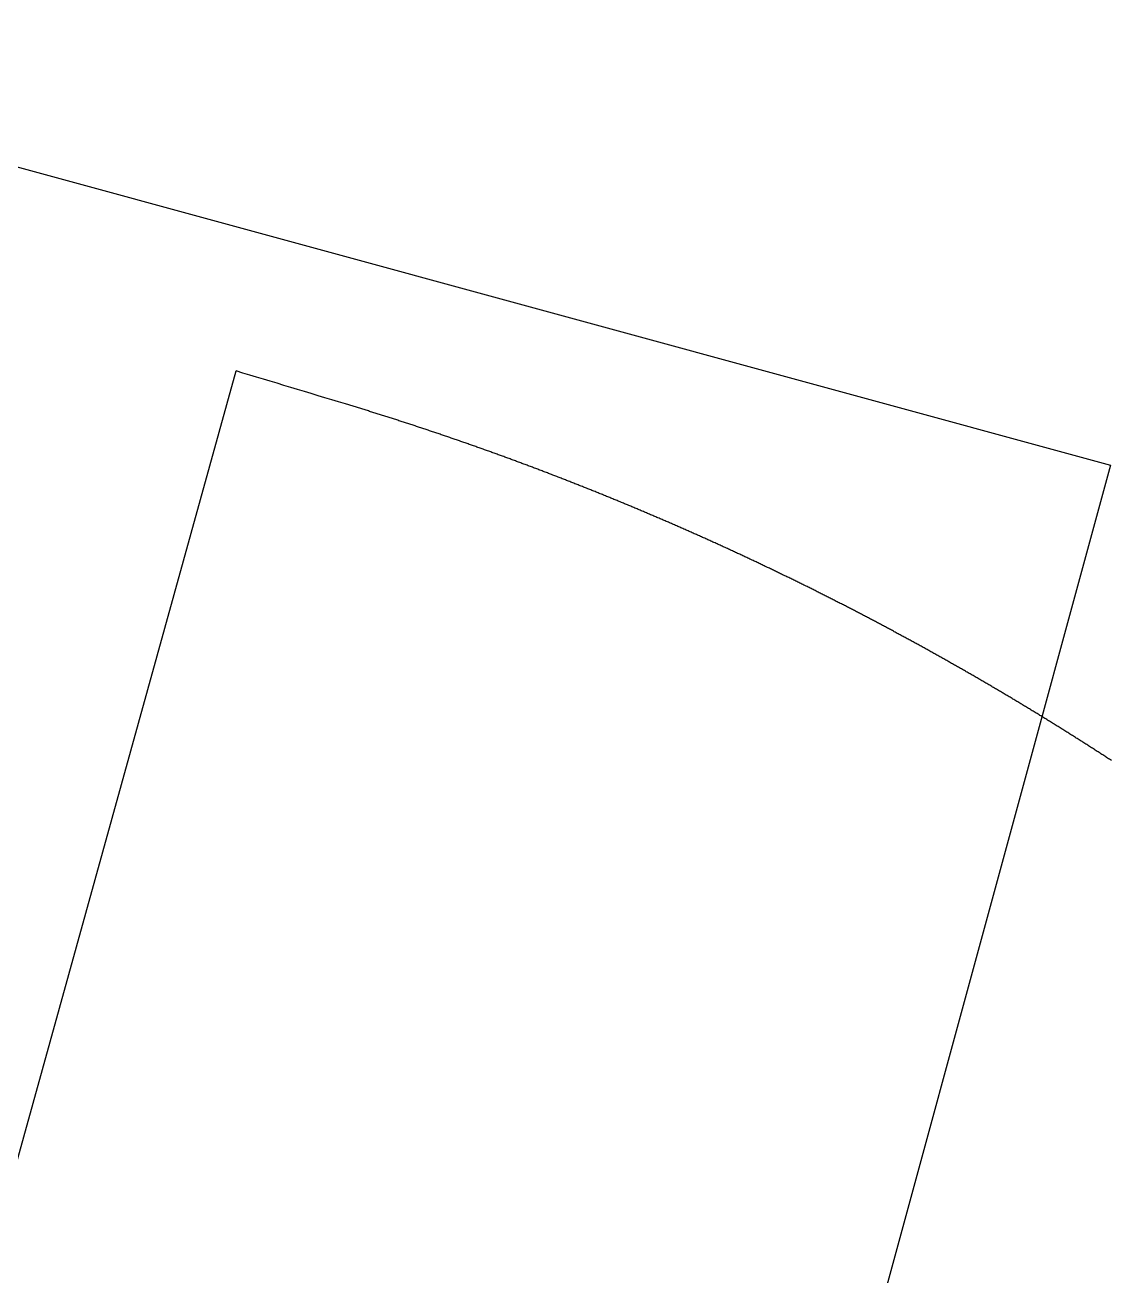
# Model space of a CAD drawing. Extents: x 6805096 to 46905100, y -25788412 to -58651.
# Drawn here: x 42718380 to 43335211, y -2970917 to -2260108 of the extents above; entities that cross this region are included whole.
import ezdxf

# ---------------------------------------------------------------- set-up
doc = ezdxf.new("R2010")
doc.units = 0

msp = doc.modelspace()

# ---------------------------------------------------------------- linework, layer by layer
at = {"layer": 'Layer 1'}
for p, q in [((39812900, -1549300), (43335000, -2510270)), ((42348900, -4221420), (42838300, -2456690)), ((42842181.866745, -2457858.57925), (42838300, -2456690)), ((42846063.651324, -2459027.431286), (42842181.866745, -2457858.57925)), ((42849945.353724, -2460196.556106), (42846063.651324, -2459027.431286)), ((42853826.973929, -2461365.953703), (42849945.353724, -2460196.556106)), ((42857708.511925, -2462535.624075), (42853826.973929, -2461365.953703)), ((42861589.967698, -2463705.567216), (42857708.511925, -2462535.624075)), ((42865471.341234, -2464875.783122), (42861589.967698, -2463705.567216)), ((42869352.632518, -2466046.271789), (42865471.341234, -2464875.783122)), ((42873233.841536, -2467217.033213), (42869352.632518, -2466046.271789)), ((42877114.968273, -2468388.067389), (42873233.841536, -2467217.033213)), ((42880996.012716, -2469559.374313), (42877114.968273, -2468388.067389)), ((42884876.974849, -2470730.953981), (42880996.012716, -2469559.374313)), ((42888757.854658, -2471902.806388), (42884876.974849, -2470730.953981)), ((42892638.652129, -2473074.931529), (42888757.854658, -2471902.806388)), ((42896519.367248, -2474247.329402), (42892638.652129, -2473074.931529)), ((42900400, -2475420), (42896519.367248, -2474247.329402)), ((42901022.681791, -2475608.449695), (42900400, -2475420)), ((42901645.266925, -2475797.13091), (42901022.681791, -2475608.449695)), ((42902267.755348, -2475986.0436), (42901645.266925, -2475797.13091)), ((42902890.147007, -2476175.187722), (42902267.755348, -2475986.0436)), ((42903512.441847, -2476364.563232), (42902890.147007, -2476175.187722)), ((42904134.639816, -2476554.170087), (42903512.441847, -2476364.563232)), ((42904756.740858, -2476744.008242), (42904134.639816, -2476554.170087)), ((42905378.744921, -2476934.077654), (42904756.740858, -2476744.008242)), ((42906000.651951, -2477124.37828), (42905378.744921, -2476934.077654)), ((42906622.461893, -2477314.910076), (42906000.651951, -2477124.37828)), ((42907244.174693, -2477505.672997), (42906622.461893, -2477314.910076)), ((42907865.790299, -2477696.667), (42907244.174693, -2477505.672997)), ((42908487.308656, -2477887.892042), (42907865.790299, -2477696.667)), ((42909108.72971, -2478079.348078), (42908487.308656, -2477887.892042)), ((42909730.053408, -2478271.035066), (42909108.72971, -2478079.348078)), ((42910351.279695, -2478462.95296), (42909730.053408, -2478271.035066)), ((42910972.408519, -2478655.101719), (42910351.279695, -2478462.95296)), ((42911593.439824, -2478847.481297), (42910972.408519, -2478655.101719)), ((42912214.373557, -2479040.091651), (42911593.439824, -2478847.481297)), ((42912835.209665, -2479232.932738), (42912214.373557, -2479040.091651)), ((42913455.948093, -2479426.004513), (42912835.209665, -2479232.932738)), ((42914076.588788, -2479619.306933), (42913455.948093, -2479426.004513)), ((42914697.131696, -2479812.839955), (42914076.588788, -2479619.306933)), ((42915317.576763, -2480006.603534), (42914697.131696, -2479812.839955)), ((42915937.923935, -2480200.597627), (42915317.576763, -2480006.603534)), ((42916558.173159, -2480394.822189), (42915937.923935, -2480200.597627)), ((42917178.32438, -2480589.277179), (42916558.173159, -2480394.822189)), ((42917798.377545, -2480783.962551), (42917178.32438, -2480589.277179)), ((42918418.3326, -2480978.878261), (42917798.377545, -2480783.962551)), ((42919038.189491, -2481174.024267), (42918418.3326, -2480978.878261)), ((42919657.948164, -2481369.400525), (42919038.189491, -2481174.024267)), ((42920277.608566, -2481565.00699), (42919657.948164, -2481369.400525)), ((42920897.170643, -2481760.843619), (42920277.608566, -2481565.00699)), ((42921516.63434, -2481956.910369), (42920897.170643, -2481760.843619)), ((42922135.999604, -2482153.207195), (42921516.63434, -2481956.910369)), ((42922755.266381, -2482349.734054), (42922135.999604, -2482153.207195)), ((42923374.434618, -2482546.490903), (42922755.266381, -2482349.734054)), ((42923993.50426, -2482743.477696), (42923374.434618, -2482546.490903)), ((42924612.475254, -2482940.694392), (42923993.50426, -2482743.477696)), ((42925231.347545, -2483138.140945), (42924612.475254, -2482940.694392)), ((42925850.121081, -2483335.817313), (42925231.347545, -2483138.140945)), ((42926468.795807, -2483533.723451), (42925850.121081, -2483335.817313)), ((42927087.371669, -2483731.859316), (42926468.795807, -2483533.723451)), ((42927705.848614, -2483930.224865), (42927087.371669, -2483731.859316)), ((42928324.226587, -2484128.820052), (42927705.848614, -2483930.224865)), ((42928942.505536, -2484327.644836), (42928324.226587, -2484128.820052)), ((42929560.685405, -2484526.699171), (42928942.505536, -2484327.644836)), ((42930178.766142, -2484725.983015), (42929560.685405, -2484526.699171)), ((42930796.747692, -2484925.496323), (42930178.766142, -2484725.983015)), ((42931414.630001, -2485125.239052), (42930796.747692, -2484925.496323)), ((42932032.413017, -2485325.211158), (42931414.630001, -2485125.239052)), ((42932650.096684, -2485525.412598), (42932032.413017, -2485325.211158)), ((42933267.68095, -2485725.843327), (42932650.096684, -2485525.412598)), ((42933885.165759, -2485926.503302), (42933267.68095, -2485725.843327)), ((42934502.55106, -2486127.392479), (42933885.165759, -2485926.503302)), ((42935119.836796, -2486328.510815), (42934502.55106, -2486127.392479)), ((42935737.022916, -2486529.858266), (42935119.836796, -2486328.510815)), ((42936354.109365, -2486731.434787), (42935737.022916, -2486529.858266)), ((42936971.096089, -2486933.240336), (42936354.109365, -2486731.434787)), ((42937587.983034, -2487135.274869), (42936971.096089, -2486933.240336)), ((42938204.770146, -2487337.538342), (42937587.983034, -2487135.274869)), ((42938821.457373, -2487540.03071), (42938204.770146, -2487337.538342)), ((42939438.044659, -2487742.751932), (42938821.457373, -2487540.03071)), ((42940054.531951, -2487945.701962), (42939438.044659, -2487742.751932)), ((42940670.919195, -2488148.880757), (42940054.531951, -2487945.701962)), ((42941287.206338, -2488352.288273), (42940670.919195, -2488148.880757)), ((42941903.393325, -2488555.924467), (42941287.206338, -2488352.288273)), ((42942519.480103, -2488759.789295), (42941903.393325, -2488555.924467)), ((42943135.466618, -2488963.882712), (42942519.480103, -2488759.789295)), ((42943751.352816, -2489168.204677), (42943135.466618, -2488963.882712)), ((42944367.138643, -2489372.755144), (42943751.352816, -2489168.204677)), ((42944982.824046, -2489577.53407), (42944367.138643, -2489372.755144)), ((42945598.40897, -2489782.541411), (42944982.824046, -2489577.53407)), ((42946213.893362, -2489987.777124), (42945598.40897, -2489782.541411)), ((42946829.277168, -2490193.241165), (42946213.893362, -2489987.777124)), ((42947444.560334, -2490398.93349), (42946829.277168, -2490193.241165)), ((42948059.742806, -2490604.854055), (42947444.560334, -2490398.93349)), ((42948674.824531, -2490811.002817), (42948059.742806, -2490604.854055)), ((42949289.805454, -2491017.379732), (42948674.824531, -2490811.002817)), ((42949904.685523, -2491223.984756), (42949289.805454, -2491017.379732)), ((42950519.464682, -2491430.817846), (42949904.685523, -2491223.984756)), ((42951134.142878, -2491637.878957), (42950519.464682, -2491430.817846)), ((42951748.720058, -2491845.168047), (42951134.142878, -2491637.878957)), ((42952363.196167, -2492052.685071), (42951748.720058, -2491845.168047)), ((42952977.571152, -2492260.429985), (42952363.196167, -2492052.685071)), ((42953591.844959, -2492468.402747), (42952977.571152, -2492260.429985)), ((42954206.017533, -2492676.603312), (42953591.844959, -2492468.402747)), ((42954820.088822, -2492885.031636), (42954206.017533, -2492676.603312)), ((42955434.058772, -2493093.687676), (42954820.088822, -2492885.031636)), ((42956047.927327, -2493302.571388), (42955434.058772, -2493093.687676)), ((42956661.694436, -2493511.682728), (42956047.927327, -2493302.571388)), ((42957275.360044, -2493721.021653), (42956661.694436, -2493511.682728)), ((42957888.924096, -2493930.588119), (42957275.360044, -2493721.021653)), ((42958502.38654, -2494140.382082), (42957888.924096, -2493930.588119)), ((42959115.747321, -2494350.403499), (42958502.38654, -2494140.382082)), ((42959729.006386, -2494560.652325), (42959115.747321, -2494350.403499)), ((42960342.163681, -2494771.128517), (42959729.006386, -2494560.652325)), ((42960955.219151, -2494981.832032), (42960342.163681, -2494771.128517)), ((42961568.172744, -2495192.762825), (42960955.219151, -2494981.832032)), ((42962181.024405, -2495403.920853), (42961568.172744, -2495192.762825)), ((42962793.77408, -2495615.306072), (42962181.024405, -2495403.920853)), ((42963406.421716, -2495826.918438), (42962793.77408, -2495615.306072)), ((42964018.967259, -2496038.757909), (42963406.421716, -2495826.918438)), ((42964631.410655, -2496250.824439), (42964018.967259, -2496038.757909)), ((42965243.75185, -2496463.117986), (42964631.410655, -2496250.824439)), ((42965855.99079, -2496675.638505), (42965243.75185, -2496463.117986)), ((42966468.127422, -2496888.385952), (42965855.99079, -2496675.638505)), ((42967080.161692, -2497101.360285), (42966468.127422, -2496888.385952)), ((42967692.093545, -2497314.56146), (42967080.161692, -2497101.360285)), ((42968303.922929, -2497527.989432), (42967692.093545, -2497314.56146)), ((42968915.649788, -2497741.644158), (42968303.922929, -2497527.989432)), ((42969527.27407, -2497955.525594), (42968915.649788, -2497741.644158)), ((42970138.795721, -2498169.633697), (42969527.27407, -2497955.525594)), ((42970750.214686, -2498383.968422), (42970138.795721, -2498169.633697)), ((42971361.530912, -2498598.529727), (42970750.214686, -2498383.968422)), ((42971972.744346, -2498813.317567), (42971361.530912, -2498598.529727)), ((42972583.854932, -2499028.331898), (42971972.744346, -2498813.317567)), ((42973194.862618, -2499243.572678), (42972583.854932, -2499028.331898)), ((42973805.76735, -2499459.039862), (42973194.862618, -2499243.572678)), ((42974416.569073, -2499674.733406), (42973805.76735, -2499459.039862)), ((42975027.267734, -2499890.653267), (42974416.569073, -2499674.733406)), ((42975637.86328, -2500106.799401), (42975027.267734, -2499890.653267)), ((42976248.355655, -2500323.171764), (42975637.86328, -2500106.799401)), ((42976858.744807, -2500539.770313), (42976248.355655, -2500323.171764)), ((42977469.030682, -2500756.595004), (42976858.744807, -2500539.770313)), ((42978079.213226, -2500973.645793), (42977469.030682, -2500756.595004)), ((42978689.292384, -2501190.922636), (42978079.213226, -2500973.645793)), ((42979299.268104, -2501408.42549), (42978689.292384, -2501190.922636)), ((42979909.140331, -2501626.154311), (42979299.268104, -2501408.42549)), ((42980518.909012, -2501844.109056), (42979909.140331, -2501626.154311)), ((42981128.574092, -2502062.28968), (42980518.909012, -2501844.109056)), ((42981738.135518, -2502280.696139), (42981128.574092, -2502062.28968)), ((42982347.593236, -2502499.328391), (42981738.135518, -2502280.696139)), ((42982956.947193, -2502718.186392), (42982347.593236, -2502499.328391)), ((42983566.197334, -2502937.270097), (42982956.947193, -2502718.186392)), ((42984175.343605, -2503156.579463), (42983566.197334, -2502937.270097)), ((42984784.385953, -2503376.114446), (42984175.343605, -2503156.579463)), ((42985393.324324, -2503595.875003), (42984784.385953, -2503376.114446)), ((42986002.158664, -2503815.861089), (42985393.324324, -2503595.875003)), ((42986610.888919, -2504036.072662), (42986002.158664, -2503815.861089)), ((42987219.515036, -2504256.509677), (42986610.888919, -2504036.072662)), ((42987828.036961, -2504477.172091), (42987219.515036, -2504256.509677)), ((42988436.454639, -2504698.059859), (42987828.036961, -2504477.172091)), ((42989044.768017, -2504919.172939), (42988436.454639, -2504698.059859)), ((42989652.977041, -2505140.511287), (42989044.768017, -2504919.172939)), ((42990261.081657, -2505362.074858), (42989652.977041, -2505140.511287)), ((42990869.081812, -2505583.863609), (42990261.081657, -2505362.074858)), ((42991476.977452, -2505805.877497), (42990869.081812, -2505583.863609)), ((42992084.768522, -2506028.116477), (42991476.977452, -2505805.877497)), ((42992692.45497, -2506250.580506), (42992084.768522, -2506028.116477)), ((42993300.036741, -2506473.26954), (42992692.45497, -2506250.580506)), ((42993907.51378, -2506696.183536), (42993300.036741, -2506473.26954)), ((42994514.886036, -2506919.322449), (42993907.51378, -2506696.183536)), ((42995122.153453, -2507142.686237), (42994514.886036, -2506919.322449)), ((42995729.315978, -2507366.274854), (42995122.153453, -2507142.686237)), ((42996336.373557, -2507590.088259), (42995729.315978, -2507366.274854)), ((42996943.326136, -2507814.126406), (42996336.373557, -2507590.088259)), ((42997550.173662, -2508038.389252), (42996943.326136, -2507814.126406)), ((42998156.91608, -2508262.876754), (42997550.173662, -2508038.389252)), ((42998763.553337, -2508487.588868), (42998156.91608, -2508262.876754)), ((42999370.085379, -2508712.525549), (42998763.553337, -2508487.588868)), ((42999976.512152, -2508937.686755), (42999370.085379, -2508712.525549)), ((43000582.833602, -2509163.072441), (42999976.512152, -2508937.686755)), ((43335000, -2510270), (42736700, -4703130)), ((43001189.049676, -2509388.682565), (43000582.833602, -2509163.072441)), ((43001795.160319, -2509614.517081), (43001189.049676, -2509388.682565)), ((43002401.165478, -2509840.575947), (43001795.160319, -2509614.517081)), ((43003007.065099, -2510066.859118), (43002401.165478, -2509840.575947)), ((43003612.859128, -2510293.366551), (43003007.065099, -2510066.859118)), ((43004218.547512, -2510520.098203), (43003612.859128, -2510293.366551)), ((43004824.130195, -2510747.054029), (43004218.547512, -2510520.098203)), ((43005429.607126, -2510974.233986), (43004824.130195, -2510747.054029)), ((43006034.978249, -2511201.63803), (43005429.607126, -2510974.233986)), ((43006640.243512, -2511429.266117), (43006034.978249, -2511201.63803)), ((43007245.402859, -2511657.118204), (43006640.243512, -2511429.266117)), ((43007850.456238, -2511885.194247), (43007245.402859, -2511657.118204)), ((43008455.403594, -2512113.494202), (43007850.456238, -2511885.194247)), ((43009060.244874, -2512342.018025), (43008455.403594, -2512113.494202)), ((43009664.980024, -2512570.765674), (43009060.244874, -2512342.018025)), ((43010269.60899, -2512799.737103), (43009664.980024, -2512570.765674)), ((43010874.131719, -2513028.93227), (43010269.60899, -2512799.737103)), ((43011478.548155, -2513258.35113), (43010874.131719, -2513028.93227)), ((43012082.858246, -2513487.99364), (43011478.548155, -2513258.35113)), ((43012687.061938, -2513717.859757), (43012082.858246, -2513487.99364)), ((43013291.159177, -2513947.949436), (43012687.061938, -2513717.859757)), ((43013895.149909, -2514178.262633), (43013291.159177, -2513947.949436)), ((43014499.03408, -2514408.799306), (43013895.149909, -2514178.262633)), ((43015102.811637, -2514639.55941), (43014499.03408, -2514408.799306)), ((43015706.482525, -2514870.542901), (43015102.811637, -2514639.55941)), ((43016310.046691, -2515101.749736), (43015706.482525, -2514870.542901)), ((43016913.504081, -2515333.179872), (43016310.046691, -2515101.749736)), ((43017516.854641, -2515564.833263), (43016913.504081, -2515333.179872)), ((43018120.098317, -2515796.709868), (43017516.854641, -2515564.833263)), ((43018723.235056, -2516028.809641), (43018120.098317, -2515796.709868)), ((43019326.264804, -2516261.13254), (43018723.235056, -2516028.809641)), ((43019929.187506, -2516493.678521), (43019326.264804, -2516261.13254)), ((43020532.00311, -2516726.447539), (43019929.187506, -2516493.678521)), ((43021134.71156, -2516959.439551), (43020532.00311, -2516726.447539)), ((43021737.312804, -2517192.654513), (43021134.71156, -2516959.439551)), ((43022339.806787, -2517426.092383), (43021737.312804, -2517192.654513)), ((43022942.193456, -2517659.753115), (43022339.806787, -2517426.092383)), ((43023544.472757, -2517893.636666), (43022942.193456, -2517659.753115)), ((43024146.644636, -2518127.742993), (43023544.472757, -2517893.636666)), ((43024748.70904, -2518362.072052), (43024146.644636, -2518127.742993)), ((43025350.665913, -2518596.623799), (43024748.70904, -2518362.072052)), ((43025952.515204, -2518831.39819), (43025350.665913, -2518596.623799)), ((43026554.256857, -2519066.395182), (43025952.515204, -2518831.39819)), ((43027155.890818, -2519301.61473), (43026554.256857, -2519066.395182)), ((43027757.417035, -2519537.056792), (43027155.890818, -2519301.61473)), ((43028358.835454, -2519772.721324), (43027757.417035, -2519537.056792)), ((43028960.146019, -2520008.608281), (43028358.835454, -2519772.721324)), ((43029561.348678, -2520244.71762), (43028960.146019, -2520008.608281)), ((43030162.443378, -2520481.049297), (43029561.348678, -2520244.71762)), ((43030763.430063, -2520717.603269), (43030162.443378, -2520481.049297)), ((43031364.30868, -2520954.379492), (43030763.430063, -2520717.603269)), ((43031965.079175, -2521191.377922), (43031364.30868, -2520954.379492)), ((43032565.741495, -2521428.598516), (43031965.079175, -2521191.377922)), ((43033166.295586, -2521666.041229), (43032565.741495, -2521428.598516)), ((43033766.741393, -2521903.706018), (43033166.295586, -2521666.041229)), ((43034367.078864, -2522141.59284), (43033766.741393, -2521903.706018)), ((43034967.307943, -2522379.70165), (43034367.078864, -2522141.59284)), ((43035567.428578, -2522618.032405), (43034967.307943, -2522379.70165)), ((43036167.440715, -2522856.585061), (43035567.428578, -2522618.032405)), ((43036767.344299, -2523095.359574), (43036167.440715, -2522856.585061)), ((43037367.139277, -2523334.355901), (43036767.344299, -2523095.359574)), ((43037966.825595, -2523573.573998), (43037367.139277, -2523334.355901)), ((43038566.4032, -2523813.013821), (43037966.825595, -2523573.573998)), ((43039165.872036, -2524052.675327), (43038566.4032, -2523813.013821)), ((43039765.232052, -2524292.558472), (43039165.872036, -2524052.675327)), ((43040364.483192, -2524532.663212), (43039765.232052, -2524292.558472)), ((43040963.625403, -2524772.989503), (43040364.483192, -2524532.663212)), ((43041562.658631, -2525013.537301), (43040963.625403, -2524772.989503)), ((43042161.582822, -2525254.306564), (43041562.658631, -2525013.537301)), ((43042760.397923, -2525495.297247), (43042161.582822, -2525254.306564)), ((43043359.103879, -2525736.509306), (43042760.397923, -2525495.297247)), ((43043957.700638, -2525977.942699), (43043359.103879, -2525736.509306)), ((43044556.188144, -2526219.59738), (43043957.700638, -2525977.942699)), ((43045154.566344, -2526461.473306), (43044556.188144, -2526219.59738)), ((43045752.835185, -2526703.570434), (43045154.566344, -2526461.473306)), ((43046350.994612, -2526945.88872), (43045752.835185, -2526703.570434)), ((43046949.044572, -2527188.428121), (43046350.994612, -2526945.88872)), ((43047546.98501, -2527431.188591), (43046949.044572, -2527188.428121)), ((43048144.815874, -2527674.170089), (43047546.98501, -2527431.188591)), ((43048742.537109, -2527917.372569), (43048144.815874, -2527674.170089)), ((43049340.148661, -2528160.795989), (43048742.537109, -2527917.372569)), ((43049937.650477, -2528404.440304), (43049340.148661, -2528160.795989)), ((43050535.042502, -2528648.305471), (43049937.650477, -2528404.440304)), ((43051132.324683, -2528892.391447), (43050535.042502, -2528648.305471)), ((43051729.496967, -2529136.698186), (43051132.324683, -2528892.391447)), ((43052326.559298, -2529381.225647), (43051729.496967, -2529136.698186)), ((43052923.511624, -2529625.973784), (43052326.559298, -2529381.225647)), ((43053520.353891, -2529870.942555), (43052923.511624, -2529625.973784)), ((43054117.086044, -2530116.131915), (43053520.353891, -2529870.942555)), ((43054713.70803, -2530361.541821), (43054117.086044, -2530116.131915)), ((43055310.219796, -2530607.17223), (43054713.70803, -2530361.541821)), ((43055906.621286, -2530853.023096), (43055310.219796, -2530607.17223)), ((43056502.912448, -2531099.094377), (43055906.621286, -2530853.023096)), ((43057099.093228, -2531345.38603), (43056502.912448, -2531099.094377)), ((43057695.163571, -2531591.898009), (43057099.093228, -2531345.38603)), ((43058291.123425, -2531838.630272), (43057695.163571, -2531591.898009)), ((43058886.972734, -2532085.582775), (43058291.123425, -2531838.630272)), ((43059482.711446, -2532332.755473), (43058886.972734, -2532085.582775)), ((43060078.339507, -2532580.148325), (43059482.711446, -2532332.755473)), ((43060673.856862, -2532827.761284), (43060078.339507, -2532580.148325)), ((43061269.263458, -2533075.594309), (43060673.856862, -2532827.761284)), ((43061864.55924, -2533323.647355), (43061269.263458, -2533075.594309)), ((43062459.744157, -2533571.920378), (43061864.55924, -2533323.647355)), ((43063054.818152, -2533820.413335), (43062459.744157, -2533571.920378)), ((43063649.781173, -2534069.126183), (43063054.818152, -2533820.413335)), ((43064244.633166, -2534318.058876), (43063649.781173, -2534069.126183)), ((43064839.374076, -2534567.211372), (43064244.633166, -2534318.058876)), ((43065434.003851, -2534816.583627), (43064839.374076, -2534567.211372)), ((43066028.522436, -2535066.175597), (43065434.003851, -2534816.583627)), ((43066622.929777, -2535315.987239), (43066028.522436, -2535066.175597)), ((43067217.225821, -2535566.018508), (43066622.929777, -2535315.987239)), ((43067811.410513, -2535816.269362), (43067217.225821, -2535566.018508)), ((43068405.483801, -2536066.739755), (43067811.410513, -2535816.269362)), ((43068999.44563, -2536317.429645), (43068405.483801, -2536066.739755)), ((43069593.295946, -2536568.338988), (43068999.44563, -2536317.429645)), ((43070187.034695, -2536819.467741), (43069593.295946, -2536568.338988)), ((43070780.661824, -2537070.815858), (43070187.034695, -2536819.467741)), ((43071374.177279, -2537322.383297), (43070780.661824, -2537070.815858)), ((43071967.581005, -2537574.170015), (43071374.177279, -2537322.383297)), ((43072560.87295, -2537826.175966), (43071967.581005, -2537574.170015)), ((43073154.05306, -2538078.401108), (43072560.87295, -2537826.175966)), ((43073747.121279, -2538330.845397), (43073154.05306, -2538078.401108)), ((43074340.077556, -2538583.508789), (43073747.121279, -2538330.845397)), ((43074932.921835, -2538836.39124), (43074340.077556, -2538583.508789)), ((43075525.654063, -2539089.492707), (43074932.921835, -2538836.39124)), ((43076118.274187, -2539342.813146), (43075525.654063, -2539089.492707)), ((43076710.782151, -2539596.352513), (43076118.274187, -2539342.813146)), ((43077303.177904, -2539850.110765), (43076710.782151, -2539596.352513)), ((43077895.46139, -2540104.087857), (43077303.177904, -2539850.110765)), ((43078487.632556, -2540358.283746), (43077895.46139, -2540104.087857)), ((43079079.691348, -2540612.698389), (43078487.632556, -2540358.283746)), ((43079671.637712, -2540867.331742), (43079079.691348, -2540612.698389)), ((43080263.471595, -2541122.18376), (43079671.637712, -2540867.331742)), ((43080855.192942, -2541377.2544), (43080263.471595, -2541122.18376)), ((43081446.8017, -2541632.543619), (43080855.192942, -2541377.2544)), ((43082038.297815, -2541888.051373), (43081446.8017, -2541632.543619)), ((43082629.681233, -2542143.777618), (43082038.297815, -2541888.051373)), ((43083220.9519, -2542399.72231), (43082629.681233, -2542143.777618)), ((43083812.109763, -2542655.885406), (43083220.9519, -2542399.72231)), ((43084403.154767, -2542912.266861), (43083812.109763, -2542655.885406)), ((43084994.08686, -2543168.866633), (43084403.154767, -2542912.266861)), ((43085584.905986, -2543425.684677), (43084994.08686, -2543168.866633)), ((43086175.612092, -2543682.72095), (43085584.905986, -2543425.684677)), ((43086766.205125, -2543939.975407), (43086175.612092, -2543682.72095)), ((43087356.68503, -2544197.448006), (43086766.205125, -2543939.975407)), ((43087947.051754, -2544455.138703), (43087356.68503, -2544197.448006)), ((43088537.305242, -2544713.047453), (43087947.051754, -2544455.138703)), ((43089127.445442, -2544971.174214), (43088537.305242, -2544713.047453)), ((43089717.472299, -2545229.518941), (43089127.445442, -2544971.174214)), ((43090307.385759, -2545488.081591), (43089717.472299, -2545229.518941)), ((43090897.185769, -2545746.862119), (43090307.385759, -2545488.081591)), ((43091486.872275, -2546005.860483), (43090897.185769, -2545746.862119)), ((43092076.445222, -2546265.076638), (43091486.872275, -2546005.860483)), ((43092665.904557, -2546524.510541), (43092076.445222, -2546265.076638)), ((43093255.250227, -2546784.162149), (43092665.904557, -2546524.510541)), ((43093844.482177, -2547044.031416), (43093255.250227, -2546784.162149)), ((43094433.600354, -2547304.1183), (43093844.482177, -2547044.031416)), ((43095022.604704, -2547564.422758), (43094433.600354, -2547304.1183)), ((43095611.495172, -2547824.944744), (43095022.604704, -2547564.422758)), ((43096200.271705, -2548085.684216), (43095611.495172, -2547824.944744)), ((43096788.93425, -2548346.641129), (43096200.271705, -2548085.684216)), ((43097377.482753, -2548607.815441), (43096788.93425, -2548346.641129)), ((43097965.917158, -2548869.207107), (43097377.482753, -2548607.815441)), ((43098554.237414, -2549130.816084), (43097965.917158, -2548869.207107)), ((43099142.443466, -2549392.642327), (43098554.237414, -2549130.816084)), ((43099730.53526, -2549654.685794), (43099142.443466, -2549392.642327)), ((43100318.512742, -2549916.94644), (43099730.53526, -2549654.685794)), ((43100906.375858, -2550179.424222), (43100318.512742, -2549916.94644)), ((43101494.124556, -2550442.119096), (43100906.375858, -2550179.424222)), ((43102081.75878, -2550705.031018), (43101494.124556, -2550442.119096)), ((43102669.278477, -2550968.159945), (43102081.75878, -2550705.031018)), ((43103256.683594, -2551231.505832), (43102669.278477, -2550968.159945)), ((43103843.974075, -2551495.068637), (43103256.683594, -2551231.505832)), ((43104431.149869, -2551758.848315), (43103843.974075, -2551495.068637)), ((43105018.21092, -2552022.844823), (43104431.149869, -2551758.848315)), ((43105605.157175, -2552287.058117), (43105018.21092, -2552022.844823)), ((43106191.98858, -2552551.488153), (43105605.157175, -2552287.058117)), ((43106778.705081, -2552816.134887), (43106191.98858, -2552551.488153)), ((43107365.306625, -2553080.998277), (43106778.705081, -2552816.134887)), ((43107951.793157, -2553346.078277), (43107365.306625, -2553080.998277)), ((43108538.164624, -2553611.374845), (43107951.793157, -2553346.078277)), ((43109124.420972, -2553876.887937), (43108538.164624, -2553611.374845)), ((43109710.562147, -2554142.617508), (43109124.420972, -2553876.887937)), ((43110296.588096, -2554408.563516), (43109710.562147, -2554142.617508)), ((43110882.498763, -2554674.725916), (43110296.588096, -2554408.563516)), ((43111468.294097, -2554941.104665), (43110882.498763, -2554674.725916)), ((43112053.974042, -2555207.699719), (43111468.294097, -2554941.104665)), ((43112639.538546, -2555474.511035), (43112053.974042, -2555207.699719)), ((43113224.987553, -2555741.538568), (43112639.538546, -2555474.511035)), ((43113810.321011, -2556008.782275), (43113224.987553, -2555741.538568)), ((43114395.538865, -2556276.242112), (43113810.321011, -2556008.782275)), ((43114980.641062, -2556543.918036), (43114395.538865, -2556276.242112)), ((43115565.627548, -2556811.810002), (43114980.641062, -2556543.918036)), ((43116150.498269, -2557079.917968), (43115565.627548, -2556811.810002)), ((43116735.253171, -2557348.241888), (43116150.498269, -2557079.917968)), ((43117319.8922, -2557616.781721), (43116735.253171, -2557348.241888)), ((43117904.415303, -2557885.537421), (43117319.8922, -2557616.781721)), ((43118488.822426, -2558154.508945), (43117904.415303, -2557885.537421)), ((43119073.113514, -2558423.69625), (43118488.822426, -2558154.508945)), ((43119657.288515, -2558693.099292), (43119073.113514, -2558423.69625)), ((43120241.347374, -2558962.718026), (43119657.288515, -2558693.099292)), ((43120825.290037, -2559232.55241), (43120241.347374, -2558962.718026)), ((43121409.116451, -2559502.6024), (43120825.290037, -2559232.55241)), ((43121992.826562, -2559772.867951), (43121409.116451, -2559502.6024)), ((43122576.420316, -2560043.34902), (43121992.826562, -2559772.867951)), ((43123159.897658, -2560314.045564), (43122576.420316, -2560043.34902)), ((43123743.258536, -2560584.957538), (43123159.897658, -2560314.045564)), ((43124326.502896, -2560856.0849), (43123743.258536, -2560584.957538)), ((43124909.630683, -2561127.427604), (43124326.502896, -2560856.0849)), ((43125492.641844, -2561398.985609), (43124909.630683, -2561127.427604)), ((43126075.536325, -2561670.758869), (43125492.641844, -2561398.985609)), ((43126658.314072, -2561942.747341), (43126075.536325, -2561670.758869)), ((43127240.975032, -2562214.950981), (43126658.314072, -2561942.747341)), ((43127823.51915, -2562487.369746), (43127240.975032, -2562214.950981)), ((43128405.946372, -2562760.003592), (43127823.51915, -2562487.369746)), ((43128988.256646, -2563032.852475), (43128405.946372, -2562760.003592)), ((43129570.449916, -2563305.916352), (43128988.256646, -2563032.852475)), ((43130152.52613, -2563579.195179), (43129570.449916, -2563305.916352)), ((43130734.485233, -2563852.688911), (43130152.52613, -2563579.195179)), ((43131316.327172, -2564126.397506), (43130734.485233, -2563852.688911)), ((43131898.051892, -2564400.32092), (43131316.327172, -2564126.397506)), ((43132479.659341, -2564674.459108), (43131898.051892, -2564400.32092)), ((43133061.149463, -2564948.812028), (43132479.659341, -2564674.459108)), ((43133642.522206, -2565223.379635), (43133061.149463, -2564948.812028)), ((43134223.777515, -2565498.161886), (43133642.522206, -2565223.379635)), ((43134804.915336, -2565773.158736), (43134223.777515, -2565498.161886)), ((43135385.935617, -2566048.370143), (43134804.915336, -2565773.158736)), ((43135966.838302, -2566323.796063), (43135385.935617, -2566048.370143)), ((43136547.623339, -2566599.436452), (43135966.838302, -2566323.796063)), ((43137128.290673, -2566875.291265), (43136547.623339, -2566599.436452)), ((43137708.84025, -2567151.360461), (43137128.290673, -2566875.291265)), ((43138289.272017, -2567427.643993), (43137708.84025, -2567151.360461)), ((43138869.585919, -2567704.14182), (43138289.272017, -2567427.643993)), ((43139449.781904, -2567980.853897), (43138869.585919, -2567704.14182)), ((43140029.859917, -2568257.780181), (43139449.781904, -2567980.853897)), ((43140609.819904, -2568534.920627), (43140029.859917, -2568257.780181)), ((43141189.661812, -2568812.275193), (43140609.819904, -2568534.920627)), ((43141769.385587, -2569089.843834), (43141189.661812, -2568812.275193)), ((43142348.991174, -2569367.626506), (43141769.385587, -2569089.843834)), ((43142928.47852, -2569645.623167), (43142348.991174, -2569367.626506)), ((43143507.847572, -2569923.833772), (43142928.47852, -2569645.623167)), ((43144087.098275, -2570202.258277), (43143507.847572, -2569923.833772)), ((43144666.230575, -2570480.896639), (43144087.098275, -2570202.258277)), ((43145245.244419, -2570759.748815), (43144666.230575, -2570480.896639)), ((43145824.139753, -2571038.814759), (43145245.244419, -2570759.748815)), ((43146402.916524, -2571318.094429), (43145824.139753, -2571038.814759)), ((43146981.574676, -2571597.587781), (43146402.916524, -2571318.094429)), ((43147560.114157, -2571877.294772), (43146981.574676, -2571597.587781)), ((43148138.534913, -2572157.215356), (43147560.114157, -2571877.294772)), ((43148716.836889, -2572437.349492), (43148138.534913, -2572157.215356)), ((43149295.020032, -2572717.697135), (43148716.836889, -2572437.349492)), ((43149873.084288, -2572998.25824), (43149295.020032, -2572717.697135)), ((43150451.029604, -2573279.032766), (43149873.084288, -2572998.25824)), ((43151028.855925, -2573560.020667), (43150451.029604, -2573279.032766)), ((43151606.563198, -2573841.221901), (43151028.855925, -2573560.020667)), ((43152184.151369, -2574122.636423), (43151606.563198, -2573841.221901)), ((43152761.620383, -2574404.26419), (43152184.151369, -2574122.636423)), ((43153338.970188, -2574686.105157), (43152761.620383, -2574404.26419)), ((43153916.200729, -2574968.159282), (43153338.970188, -2574686.105157)), ((43154493.311953, -2575250.426521), (43153916.200729, -2574968.159282)), ((43155070.303805, -2575532.90683), (43154493.311953, -2575250.426521)), ((43155647.176232, -2575815.600164), (43155070.303805, -2575532.90683)), ((43156223.92918, -2576098.506481), (43155647.176232, -2575815.600164)), ((43156800.562596, -2576381.625737), (43156223.92918, -2576098.506481)), ((43157377.076425, -2576664.957887), (43156800.562596, -2576381.625737)), ((43157953.470613, -2576948.502889), (43157377.076425, -2576664.957887)), ((43158529.745107, -2577232.260699), (43157953.470613, -2576948.502889)), ((43159105.899853, -2577516.231272), (43158529.745107, -2577232.260699)), ((43159681.934797, -2577800.414565), (43159105.899853, -2577516.231272)), ((43160257.849886, -2578084.810535), (43159681.934797, -2577800.414565)), ((43160833.645064, -2578369.419137), (43160257.849886, -2578084.810535)), ((43161409.32028, -2578654.240329), (43160833.645064, -2578369.419137)), ((43161984.875478, -2578939.274065), (43161409.32028, -2578654.240329)), ((43162560.310605, -2579224.520303), (43161984.875478, -2578939.274065)), ((43163135.625607, -2579509.978999), (43162560.310605, -2579224.520303)), ((43163710.820431, -2579795.650109), (43163135.625607, -2579509.978999)), ((43164285.895022, -2580081.533589), (43163710.820431, -2579795.650109)), ((43164860.849327, -2580367.629396), (43164285.895022, -2580081.533589)), ((43165435.683291, -2580653.937486), (43164860.849327, -2580367.629396)), ((43166010.396862, -2580940.457815), (43165435.683291, -2580653.937486)), ((43166584.989984, -2581227.190339), (43166010.396862, -2580940.457815)), ((43167159.462605, -2581514.135015), (43166584.989984, -2581227.190339)), ((43167733.814671, -2581801.2918), (43167159.462605, -2581514.135015)), ((43168308.046127, -2582088.660648), (43167733.814671, -2581801.2918)), ((43168882.15692, -2582376.241517), (43168308.046127, -2582088.660648)), ((43169456.146997, -2582664.034363), (43168882.15692, -2582376.241517)), ((43170030.016302, -2582952.039142), (43169456.146997, -2582664.034363)), ((43170603.764783, -2583240.255811), (43170030.016302, -2582952.039142)), ((43171177.392385, -2583528.684325), (43170603.764783, -2583240.255811)), ((43171750.899055, -2583817.324641), (43171177.392385, -2583528.684325)), ((43172324.284739, -2584106.176716), (43171750.899055, -2583817.324641)), ((43172897.549383, -2584395.240505), (43172324.284739, -2584106.176716)), ((43173470.692934, -2584684.515965), (43172897.549383, -2584395.240505)), ((43174043.715337, -2584974.003052), (43173470.692934, -2584684.515965)), ((43174616.616538, -2585263.701722), (43174043.715337, -2584974.003052)), ((43175189.396484, -2585553.611932), (43174616.616538, -2585263.701722)), ((43175762.055121, -2585843.733638), (43175189.396484, -2585553.611932)), ((43176334.592396, -2586134.066797), (43175762.055121, -2585843.733638)), ((43176907.008253, -2586424.611363), (43176334.592396, -2586134.066797)), ((43177479.30264, -2586715.367295), (43176907.008253, -2586424.611363)), ((43178051.475503, -2587006.334548), (43177479.30264, -2586715.367295)), ((43178623.526788, -2587297.513078), (43178051.475503, -2587006.334548)), ((43179195.45644, -2587588.902842), (43178623.526788, -2587297.513078)), ((43179767.264407, -2587880.503795), (43179195.45644, -2587588.902842)), ((43180338.950634, -2588172.315895), (43179767.264407, -2587880.503795)), ((43180910.515068, -2588464.339097), (43180338.950634, -2588172.315895)), ((43181481.957654, -2588756.573359), (43180910.515068, -2588464.339097)), ((43182053.278339, -2589049.018635), (43181481.957654, -2588756.573359)), ((43182624.477069, -2589341.674882), (43182053.278339, -2589049.018635)), ((43183195.553791, -2589634.542057), (43182624.477069, -2589341.674882)), ((43183766.50845, -2589927.620116), (43183195.553791, -2589634.542057)), ((43184337.340992, -2590220.909015), (43183766.50845, -2589927.620116)), ((43184908.051364, -2590514.408711), (43184337.340992, -2590220.909015)), ((43185478.639512, -2590808.119159), (43184908.051364, -2590514.408711)), ((43186049.105382, -2591102.040317), (43185478.639512, -2590808.119159)), ((43186619.448921, -2591396.172139), (43186049.105382, -2591102.040317)), ((43187189.670074, -2591690.514583), (43186619.448921, -2591396.172139)), ((43187759.768787, -2591985.067606), (43187189.670074, -2591690.514583)), ((43188329.745008, -2592279.831162), (43187759.768787, -2591985.067606)), ((43188899.598681, -2592574.805208), (43188329.745008, -2592279.831162)), ((43189469.329753, -2592869.989702), (43188899.598681, -2592574.805208)), ((43190038.938171, -2593165.384598), (43189469.329753, -2592869.989702)), ((43190608.42388, -2593460.989854), (43190038.938171, -2593165.384598)), ((43191177.786827, -2593756.805425), (43190608.42388, -2593460.989854)), ((43191747.026958, -2594052.831268), (43191177.786827, -2593756.805425)), ((43192316.144218, -2594349.067339), (43191747.026958, -2594052.831268)), ((43192885.138555, -2594645.513594), (43192316.144218, -2594349.067339)), ((43193454.009914, -2594942.16999), (43192885.138555, -2594645.513594)), ((43194022.758242, -2595239.036483), (43193454.009914, -2594942.16999)), ((43194591.383484, -2595536.11303), (43194022.758242, -2595239.036483)), ((43195159.885588, -2595833.399585), (43194591.383484, -2595536.11303)), ((43195728.264498, -2596130.896107), (43195159.885588, -2595833.399585)), ((43196296.520162, -2596428.602551), (43195728.264498, -2596130.896107)), ((43196864.652525, -2596726.518873), (43196296.520162, -2596428.602551)), ((43197432.661533, -2597024.645029), (43196864.652525, -2596726.518873)), ((43198000.547134, -2597322.980977), (43197432.661533, -2597024.645029)), ((43198568.309272, -2597621.526671), (43198000.547134, -2597322.980977)), ((43199135.947894, -2597920.28207), (43198568.309272, -2597621.526671)), ((43199703.462947, -2598219.247128), (43199135.947894, -2597920.28207)), ((43200270.854376, -2598518.421801), (43199703.462947, -2598219.247128)), ((43200838.122128, -2598817.806048), (43200270.854376, -2598518.421801)), ((43201405.266148, -2599117.399823), (43200838.122128, -2598817.806048)), ((43201972.286383, -2599417.203082), (43201405.266148, -2599117.399823)), ((43202539.18278, -2599717.215783), (43201972.286383, -2599417.203082)), ((43203105.955284, -2600017.437882), (43202539.18278, -2599717.215783)), ((43203672.603841, -2600317.869334), (43203105.955284, -2600017.437882)), ((43204239.128398, -2600618.510096), (43203672.603841, -2600317.869334)), ((43204805.528901, -2600919.360124), (43204239.128398, -2600618.510096)), ((43205371.805296, -2601220.419375), (43204805.528901, -2600919.360124)), ((43205937.957529, -2601521.687805), (43205371.805296, -2601220.419375)), ((43206503.985547, -2601823.16537), (43205937.957529, -2601521.687805)), ((43207069.889295, -2602124.852026), (43206503.985547, -2601823.16537)), ((43207635.668719, -2602426.74773), (43207069.889295, -2602124.852026)), ((43208201.323767, -2602728.852438), (43207635.668719, -2602426.74773)), ((43208766.854383, -2603031.166106), (43208201.323767, -2602728.852438)), ((43209332.260515, -2603333.688691), (43208766.854383, -2603031.166106)), ((43209897.542108, -2603636.420149), (43209332.260515, -2603333.688691)), ((43210462.699109, -2603939.360435), (43209897.542108, -2603636.420149)), ((43211027.731464, -2604242.509507), (43210462.699109, -2603939.360435)), ((43211592.639118, -2604545.867321), (43211027.731464, -2604242.509507)), ((43212157.422019, -2604849.433833), (43211592.639118, -2604545.867321)), ((43212722.080112, -2605153.208998), (43212157.422019, -2604849.433833)), ((43213286.613343, -2605457.192775), (43212722.080112, -2605153.208998)), ((43213851.021659, -2605761.385118), (43213286.613343, -2605457.192775)), ((43214415.305006, -2606065.785984), (43213851.021659, -2605761.385118)), ((43214979.463329, -2606370.395329), (43214415.305006, -2606065.785984)), ((43215543.496576, -2606675.21311), (43214979.463329, -2606370.395329)), ((43216107.404692, -2606980.239283), (43215543.496576, -2606675.21311)), ((43216671.187624, -2607285.473805), (43216107.404692, -2606980.239283)), ((43217234.845317, -2607590.91663), (43216671.187624, -2607285.473805)), ((43217798.377718, -2607896.567717), (43217234.845317, -2607590.91663)), ((43218361.784774, -2608202.42702), (43217798.377718, -2607896.567717)), ((43218925.066429, -2608508.494497), (43218361.784774, -2608202.42702)), ((43219488.222631, -2608814.770103), (43218925.066429, -2608508.494497)), ((43220051.253325, -2609121.253795), (43219488.222631, -2608814.770103)), ((43220614.158458, -2609427.945529), (43220051.253325, -2609121.253795)), ((43221176.937976, -2609734.845262), (43220614.158458, -2609427.945529)), ((43221739.591825, -2610041.952949), (43221176.937976, -2609734.845262)), ((43222302.119951, -2610349.268548), (43221739.591825, -2610041.952949)), ((43222864.5223, -2610656.792013), (43222302.119951, -2610349.268548)), ((43223426.79882, -2610964.523303), (43222864.5223, -2610656.792013)), ((43223988.949454, -2611272.462372), (43223426.79882, -2610964.523303)), ((43224550.974151, -2611580.609177), (43223988.949454, -2611272.462372)), ((43225112.872856, -2611888.963674), (43224550.974151, -2611580.609177)), ((43225674.645515, -2612197.525821), (43225112.872856, -2611888.963674)), ((43226236.292075, -2612506.295572), (43225674.645515, -2612197.525821)), ((43226797.812481, -2612815.272884), (43226236.292075, -2612506.295572)), ((43227359.20668, -2613124.457714), (43226797.812481, -2612815.272884)), ((43227920.474619, -2613433.850018), (43227359.20668, -2613124.457714)), ((43228481.616242, -2613743.449752), (43227920.474619, -2613433.850018)), ((43229042.631496, -2614053.256872), (43228481.616242, -2613743.449752)), ((43229603.520328, -2614363.271335), (43229042.631496, -2614053.256872)), ((43230164.282684, -2614673.493096), (43229603.520328, -2614363.271335)), ((43230724.918509, -2614983.922113), (43230164.282684, -2614673.493096)), ((43231285.427751, -2615294.558342), (43230724.918509, -2614983.922113)), ((43231845.810355, -2615605.401738), (43231285.427751, -2615294.558342)), ((43232406.066267, -2615916.452258), (43231845.810355, -2615605.401738)), ((43232966.195434, -2616227.709859), (43232406.066267, -2615916.452258)), ((43233526.197801, -2616539.174496), (43232966.195434, -2616227.709859)), ((43234086.073315, -2616850.846126), (43233526.197801, -2616539.174496)), ((43234645.821922, -2617162.724705), (43234086.073315, -2616850.846126)), ((43235205.443569, -2617474.810189), (43234645.821922, -2617162.724705)), ((43235764.938201, -2617787.102536), (43235205.443569, -2617474.810189)), ((43236324.305765, -2618099.6017), (43235764.938201, -2617787.102536)), ((43236883.546206, -2618412.307639), (43236324.305765, -2618099.6017)), ((43237442.659471, -2618725.220308), (43236883.546206, -2618412.307639)), ((43238001.645506, -2619038.339664), (43237442.659471, -2618725.220308)), ((43238560.504258, -2619351.665663), (43238001.645506, -2619038.339664)), ((43239119.235672, -2619665.198262), (43238560.504258, -2619351.665663)), ((43239677.839695, -2619978.937416), (43239119.235672, -2619665.198262)), ((43240236.316272, -2620292.883082), (43239677.839695, -2619978.937416)), ((43240794.665351, -2620607.035217), (43240236.316272, -2620292.883082)), ((43241352.886877, -2620921.393776), (43240794.665351, -2620607.035217)), ((43241910.980796, -2621235.958716), (43241352.886877, -2620921.393776)), ((43242468.947054, -2621550.729993), (43241910.980796, -2621235.958716)), ((43243026.785598, -2621865.707563), (43242468.947054, -2621550.729993)), ((43243584.496374, -2622180.891383), (43243026.785598, -2621865.707563)), ((43244142.079328, -2622496.281409), (43243584.496374, -2622180.891383)), ((43244699.534406, -2622811.877597), (43244142.079328, -2622496.281409)), ((43245256.861555, -2623127.679904), (43244699.534406, -2622811.877597)), ((43245814.06072, -2623443.688286), (43245256.861555, -2623127.679904)), ((43246371.131848, -2623759.902698), (43245814.06072, -2623443.688286)), ((43246928.074885, -2624076.323098), (43246371.131848, -2623759.902698)), ((43247484.889777, -2624392.949442), (43246928.074885, -2624076.323098)), ((43248041.57647, -2624709.781685), (43247484.889777, -2624392.949442)), ((43248598.13491, -2625026.819785), (43248041.57647, -2624709.781685)), ((43249154.565044, -2625344.063697), (43248598.13491, -2625026.819785)), ((43249710.866818, -2625661.513377), (43249154.565044, -2625344.063697)), ((43250267.040178, -2625979.168783), (43249710.866818, -2625661.513377)), ((43250823.08507, -2626297.02987), (43250267.040178, -2625979.168783)), ((43251379.00144, -2626615.096595), (43250823.08507, -2626297.02987)), ((43251934.789234, -2626933.368914), (43251379.00144, -2626615.096595)), ((43252490.448399, -2627251.846783), (43251934.789234, -2626933.368914)), ((43253045.978882, -2627570.530158), (43252490.448399, -2627251.846783)), ((43253601.380627, -2627889.418996), (43253045.978882, -2627570.530158)), ((43254156.653581, -2628208.513253), (43253601.380627, -2627889.418996)), ((43254711.79769, -2628527.812885), (43254156.653581, -2628208.513253)), ((43255266.812901, -2628847.317848), (43254711.79769, -2628527.812885)), ((43255821.69916, -2629167.0281), (43255266.812901, -2628847.317848)), ((43256376.456413, -2629486.943596), (43255821.69916, -2629167.0281)), ((43256931.084605, -2629807.064292), (43256376.456413, -2629486.943596)), ((43257485.583684, -2630127.390145), (43256931.084605, -2629807.064292)), ((43258039.953595, -2630447.92111), (43257485.583684, -2630127.390145)), ((43258594.194285, -2630768.657145), (43258039.953595, -2630447.92111)), ((43259148.305699, -2631089.598206), (43258594.194285, -2630768.657145)), ((43259702.287784, -2631410.744248), (43259148.305699, -2631089.598206)), ((43260256.140487, -2631732.095228), (43259702.287784, -2631410.744248)), ((43260809.863752, -2632053.651103), (43260256.140487, -2631732.095228)), ((43261363.457528, -2632375.411829), (43260809.863752, -2632053.651103)), ((43261916.921758, -2632697.377361), (43261363.457528, -2632375.411829)), ((43262470.256391, -2633019.547656), (43261916.921758, -2632697.377361)), ((43263023.461371, -2633341.922671), (43262470.256391, -2633019.547656)), ((43263576.536645, -2633664.502362), (43263023.461371, -2633341.922671)), ((43264129.48216, -2633987.286685), (43263576.536645, -2633664.502362)), ((43264682.297861, -2634310.275596), (43264129.48216, -2633987.286685)), ((43265234.983695, -2634633.469052), (43264682.297861, -2634310.275596)), ((43265787.539608, -2634956.867009), (43265234.983695, -2634633.469052)), ((43266339.965545, -2635280.469423), (43265787.539608, -2634956.867009)), ((43266892.261454, -2635604.27625), (43266339.965545, -2635280.469423)), ((43267444.42728, -2635928.287447), (43266892.261454, -2635604.27625)), ((43267996.46297, -2636252.50297), (43267444.42728, -2635928.287447)), ((43268548.368469, -2636576.922775), (43267996.46297, -2636252.50297)), ((43269100.143725, -2636901.546819), (43268548.368469, -2636576.922775)), ((43269651.788682, -2637226.375058), (43269100.143725, -2636901.546819)), ((43270203.303287, -2637551.407448), (43269651.788682, -2637226.375058)), ((43270754.687487, -2637876.643945), (43270203.303287, -2637551.407448)), ((43271305.941227, -2638202.084506), (43270754.687487, -2637876.643945)), ((43271857.064454, -2638527.729087), (43271305.941227, -2638202.084506)), ((43272408.057114, -2638853.577645), (43271857.064454, -2638527.729087)), ((43272958.919153, -2639179.630134), (43272408.057114, -2638853.577645)), ((43273509.650518, -2639505.886513), (43272958.919153, -2639179.630134)), ((43274060.251153, -2639832.346737), (43273509.650518, -2639505.886513)), ((43274610.721007, -2640159.010762), (43274060.251153, -2639832.346737)), ((43275161.060024, -2640485.878545), (43274610.721007, -2640159.010762)), ((43275711.268151, -2640812.950042), (43275161.060024, -2640485.878545)), ((43276261.345334, -2641140.225209), (43275711.268151, -2640812.950042)), ((43276811.291519, -2641467.704002), (43276261.345334, -2641140.225209)), ((43277361.106653, -2641795.386378), (43276811.291519, -2641467.704002)), ((43277910.790682, -2642123.272294), (43277361.106653, -2641795.386378)), ((43278460.343551, -2642451.361704), (43277910.790682, -2642123.272294)), ((43279009.765208, -2642779.654567), (43278460.343551, -2642451.361704)), ((43279559.055597, -2643108.150837), (43279009.765208, -2642779.654567)), ((43280108.214666, -2643436.850471), (43279559.055597, -2643108.150837)), ((43280657.24236, -2643765.753426), (43280108.214666, -2643436.850471)), ((43281206.138626, -2644094.859658), (43280657.24236, -2643765.753426)), ((43281754.90341, -2644424.169123), (43281206.138626, -2644094.859658)), ((43282303.536658, -2644753.681777), (43281754.90341, -2644424.169123)), ((43282852.038316, -2645083.397576), (43282303.536658, -2644753.681777)), ((43283400.408331, -2645413.316478), (43282852.038316, -2645083.397576)), ((43283948.646648, -2645743.438438), (43283400.408331, -2645413.316478)), ((43284496.753214, -2646073.763412), (43283948.646648, -2645743.438438)), ((43285044.727975, -2646404.291356), (43284496.753214, -2646073.763412)), ((43285592.570876, -2646735.022228), (43285044.727975, -2646404.291356)), ((43286140.281865, -2647065.955983), (43285592.570876, -2646735.022228)), ((43286687.860888, -2647397.092578), (43286140.281865, -2647065.955983)), ((43287235.30789, -2647728.431969), (43286687.860888, -2647397.092578)), ((43287782.622818, -2648059.974111), (43287235.30789, -2647728.431969)), ((43288329.805618, -2648391.718962), (43287782.622818, -2648059.974111)), ((43288876.856236, -2648723.666478), (43288329.805618, -2648391.718962)), ((43289423.774618, -2649055.816615), (43288876.856236, -2648723.666478)), ((43289970.56071, -2649388.169329), (43289423.774618, -2649055.816615)), ((43290517.21446, -2649720.724576), (43289970.56071, -2649388.169329)), ((43291063.735812, -2650053.482314), (43290517.21446, -2649720.724576)), ((43291610.124713, -2650386.442497), (43291063.735812, -2650053.482314)), ((43292156.381109, -2650719.605083), (43291610.124713, -2650386.442497)), ((43292702.504947, -2651052.970027), (43292156.381109, -2650719.605083)), ((43293248.496172, -2651386.537286), (43292702.504947, -2651052.970027)), ((43293794.354731, -2651720.306817), (43293248.496172, -2651386.537286)), ((43294340.08057, -2652054.278575), (43293794.354731, -2651720.306817)), ((43294885.673635, -2652388.452517), (43294340.08057, -2652054.278575)), ((43295431.133872, -2652722.828599), (43294885.673635, -2652388.452517)), ((43295976.461227, -2653057.406777), (43295431.133872, -2652722.828599)), ((43296521.655647, -2653392.187008), (43295976.461227, -2653057.406777)), ((43297066.717077, -2653727.169248), (43296521.655647, -2653392.187008)), ((43297611.645465, -2654062.353453), (43297066.717077, -2653727.169248)), ((43298156.440756, -2654397.739579), (43297611.645465, -2654062.353453)), ((43298701.102896, -2654733.327583), (43298156.440756, -2654397.739579)), ((43299245.631831, -2655069.117421), (43298701.102896, -2654733.327583)), ((43299790.027508, -2655405.10905), (43299245.631831, -2655069.117421)), ((43300334.289872, -2655741.302425), (43299790.027508, -2655405.10905)), ((43300878.418871, -2656077.697503), (43300334.289872, -2655741.302425)), ((43301422.41445, -2656414.29424), (43300878.418871, -2656077.697503)), ((43301966.276555, -2656751.092592), (43301422.41445, -2656414.29424)), ((43302510.005133, -2657088.092516), (43301966.276555, -2656751.092592)), ((43303053.600129, -2657425.293969), (43302510.005133, -2657088.092516)), ((43303597.06149, -2657762.696905), (43303053.600129, -2657425.293969)), ((43304140.389162, -2658100.301282), (43303597.06149, -2657762.696905)), ((43304683.583091, -2658438.107056), (43304140.389162, -2658100.301282)), ((43305226.643224, -2658776.114183), (43304683.583091, -2658438.107056)), ((43305769.569506, -2659114.322619), (43305226.643224, -2658776.114183)), ((43306312.361883, -2659452.732321), (43305769.569506, -2659114.322619)), ((43306855.020303, -2659791.343245), (43306312.361883, -2659452.732321)), ((43307397.544711, -2660130.155347), (43306855.020303, -2659791.343245)), ((43307939.935053, -2660469.168584), (43307397.544711, -2660130.155347)), ((43308482.191275, -2660808.382912), (43307939.935053, -2660469.168584)), ((43309024.313324, -2661147.798286), (43308482.191275, -2660808.382912)), ((43309566.301145, -2661487.414664), (43309024.313324, -2661147.798286)), ((43310108.154686, -2661827.232002), (43309566.301145, -2661487.414664)), ((43310649.873891, -2662167.250255), (43310108.154686, -2661827.232002)), ((43311191.458708, -2662507.469381), (43310649.873891, -2662167.250255)), ((43311732.909082, -2662847.889335), (43311191.458708, -2662507.469381)), ((43312274.22496, -2663188.510074), (43311732.909082, -2662847.889335)), ((43312815.406288, -2663529.331554), (43312274.22496, -2663188.510074)), ((43313356.453011, -2663870.353732), (43312815.406288, -2663529.331554)), ((43313897.365077, -2664211.576562), (43313356.453011, -2663870.353732)), ((43314438.142431, -2664553.000003), (43313897.365077, -2664211.576562)), ((43314978.78502, -2664894.62401), (43314438.142431, -2664553.000003)), ((43315519.292789, -2665236.44854), (43314978.78502, -2664894.62401)), ((43316059.665685, -2665578.473548), (43315519.292789, -2665236.44854)), ((43316599.903654, -2665920.698991), (43316059.665685, -2665578.473548)), ((43317140.006642, -2666263.124826), (43316599.903654, -2665920.698991)), ((43317679.974596, -2666605.751008), (43317140.006642, -2666263.124826)), ((43318219.807461, -2666948.577493), (43317679.974596, -2666605.751008)), ((43318759.505183, -2667291.60424), (43318219.807461, -2666948.577493)), ((43319299.06771, -2667634.831202), (43318759.505183, -2667291.60424)), ((43319838.494987, -2667978.258337), (43319299.06771, -2667634.831202)), ((43320377.786959, -2668321.885601), (43319838.494987, -2667978.258337)), ((43320916.943575, -2668665.712951), (43320377.786959, -2668321.885601)), ((43321455.964778, -2669009.740341), (43320916.943575, -2668665.712951)), ((43321994.850517, -2669353.96773), (43321455.964778, -2669009.740341)), ((43322533.600737, -2669698.395073), (43321994.850517, -2669353.96773)), ((43323072.215383, -2670043.022326), (43322533.600737, -2669698.395073)), ((43323610.694403, -2670387.849446), (43323072.215383, -2670043.022326)), ((43324149.037742, -2670732.876389), (43323610.694403, -2670387.849446)), ((43324687.245347, -2671078.103111), (43324149.037742, -2670732.876389)), ((43325225.317164, -2671423.529568), (43324687.245347, -2671078.103111)), ((43325763.253138, -2671769.155718), (43325225.317164, -2671423.529568)), ((43326301.053217, -2672114.981515), (43325763.253138, -2671769.155718)), ((43326838.717346, -2672461.006917), (43326301.053217, -2672114.981515)), ((43327376.245472, -2672807.231879), (43326838.717346, -2672461.006917)), ((43327913.63754, -2673153.656358), (43327376.245472, -2672807.231879)), ((43328450.893497, -2673500.280311), (43327913.63754, -2673153.656358)), ((43328988.013289, -2673847.103693), (43328450.893497, -2673500.280311)), ((43329524.996862, -2674194.12646), (43328988.013289, -2673847.103693)), ((43330061.844163, -2674541.34857), (43329524.996862, -2674194.12646)), ((43330598.555137, -2674888.769978), (43330061.844163, -2674541.34857)), ((43331135.129731, -2675236.390641), (43330598.555137, -2674888.769978)), ((43331671.56789, -2675584.210514), (43331135.129731, -2675236.390641)), ((43332207.869562, -2675932.229555), (43331671.56789, -2675584.210514)), ((43332744.034692, -2676280.447719), (43332207.869562, -2675932.229555)), ((43333280.063227, -2676628.864963), (43332744.034692, -2676280.447719)), ((43333815.955111, -2676977.481242), (43333280.063227, -2676628.864963)), ((43334351.710293, -2677326.296514), (43333815.955111, -2676977.481242)), ((43334887.328718, -2677675.310735), (43334351.710293, -2677326.296514)), ((43335422.810331, -2678024.523861), (43334887.328718, -2677675.310735))]:
    msp.add_line(p, q, dxfattribs=at)

doc.saveas('drawing.dxf')
